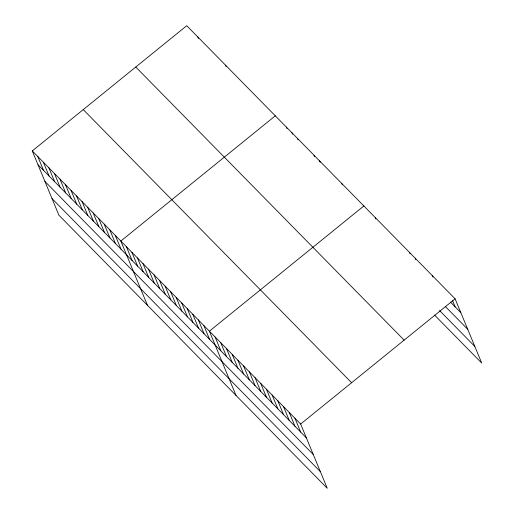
<?xml version="1.0" encoding="UTF-8"?>
<svg xmlns="http://www.w3.org/2000/svg" width="514" height="514" viewBox="0 0 514 514"><rect width="100%" height="100%" fill="white"/><g stroke="black" fill="none" stroke-linecap="round" stroke-linejoin="round"><path stroke-width="0.77" d="M32.279 150.923L300.645 424.037L327.264 488.3L58.898 215.186L32.279 150.923L186.736 25.7L455.102 298.814L481.721 363.077L434.548 315.063M275.298 115.83L120.835 241.053L147.454 305.316M363.861 205.953L209.397 331.177L236.016 395.439M300.645 424.037L455.102 298.814M450.463 302.084L460.833 312.64M445.432 306.595L467.727 329.281M439.573 310.552L474.827 346.43M135.767 67.026L404.132 340.133M83.249 109.598L351.615 382.712M38.004 164.75L306.37 437.864M44.898 181.397L313.264 454.504M52.004 198.545L320.37 471.653M452.416 300.285L455.128 306.832M432.293 275.6L432.897 277.052M415.183 258.189L415.787 259.641M409.485 252.38L410.082 253.839M375.265 217.563L375.869 219.015M341.72 183.421L342.324 184.879M319.579 160.888L320.183 162.347M314.041 155.26L314.645 156.712M297.439 138.356L298.043 139.814M291.901 132.728L292.505 134.18M286.369 127.093L286.973 128.551M225.485 65.13L226.083 66.589M197.806 36.963L198.41 38.421M294.94 418.229L300.671 432.056M289.234 412.427L294.965 426.254M283.535 406.625L289.26 420.452M277.83 400.824L283.561 414.65M272.131 395.015L277.856 408.842M266.425 389.214L272.157 403.04M260.726 383.412L266.451 397.238M255.021 377.604L260.746 391.43M249.316 371.802L255.047 385.629M243.617 366L249.341 379.827M237.911 360.198L243.642 374.025M232.212 354.39L237.937 368.217M226.507 348.588L232.232 362.415M220.802 342.787L226.533 356.613M215.103 336.978L220.827 350.805M203.865 325.542L209.59 339.368M198.327 319.914L204.058 333.74M192.795 314.279L198.52 328.105M187.257 308.644L192.988 322.471M181.725 303.009L187.449 316.842M176.186 297.381L181.917 311.208M170.654 291.746L176.379 305.573M165.116 286.112L170.847 299.938M159.584 280.483L165.309 294.31M154.046 274.849L159.777 288.675M148.514 269.214L154.239 283.041M142.976 263.579L148.707 277.406M137.444 257.951L143.168 271.777M131.905 252.316L137.636 266.143M126.373 246.681L132.098 260.508M115.303 235.418L121.028 249.245M109.765 229.784L115.496 243.61M104.233 224.149L109.957 237.976M98.694 218.521L104.426 232.347M93.162 212.886L98.887 226.713M87.624 207.251L93.355 221.078M82.092 201.617L87.817 215.45M76.554 195.988L82.285 209.815M71.022 190.353L76.747 204.18M65.484 184.719L71.215 198.545M59.952 179.09L65.676 192.917M54.42 173.456L60.144 187.282M48.881 167.821L54.606 181.648M43.349 162.186L49.074 176.013M37.811 156.558L43.536 170.385"/></g></svg>
